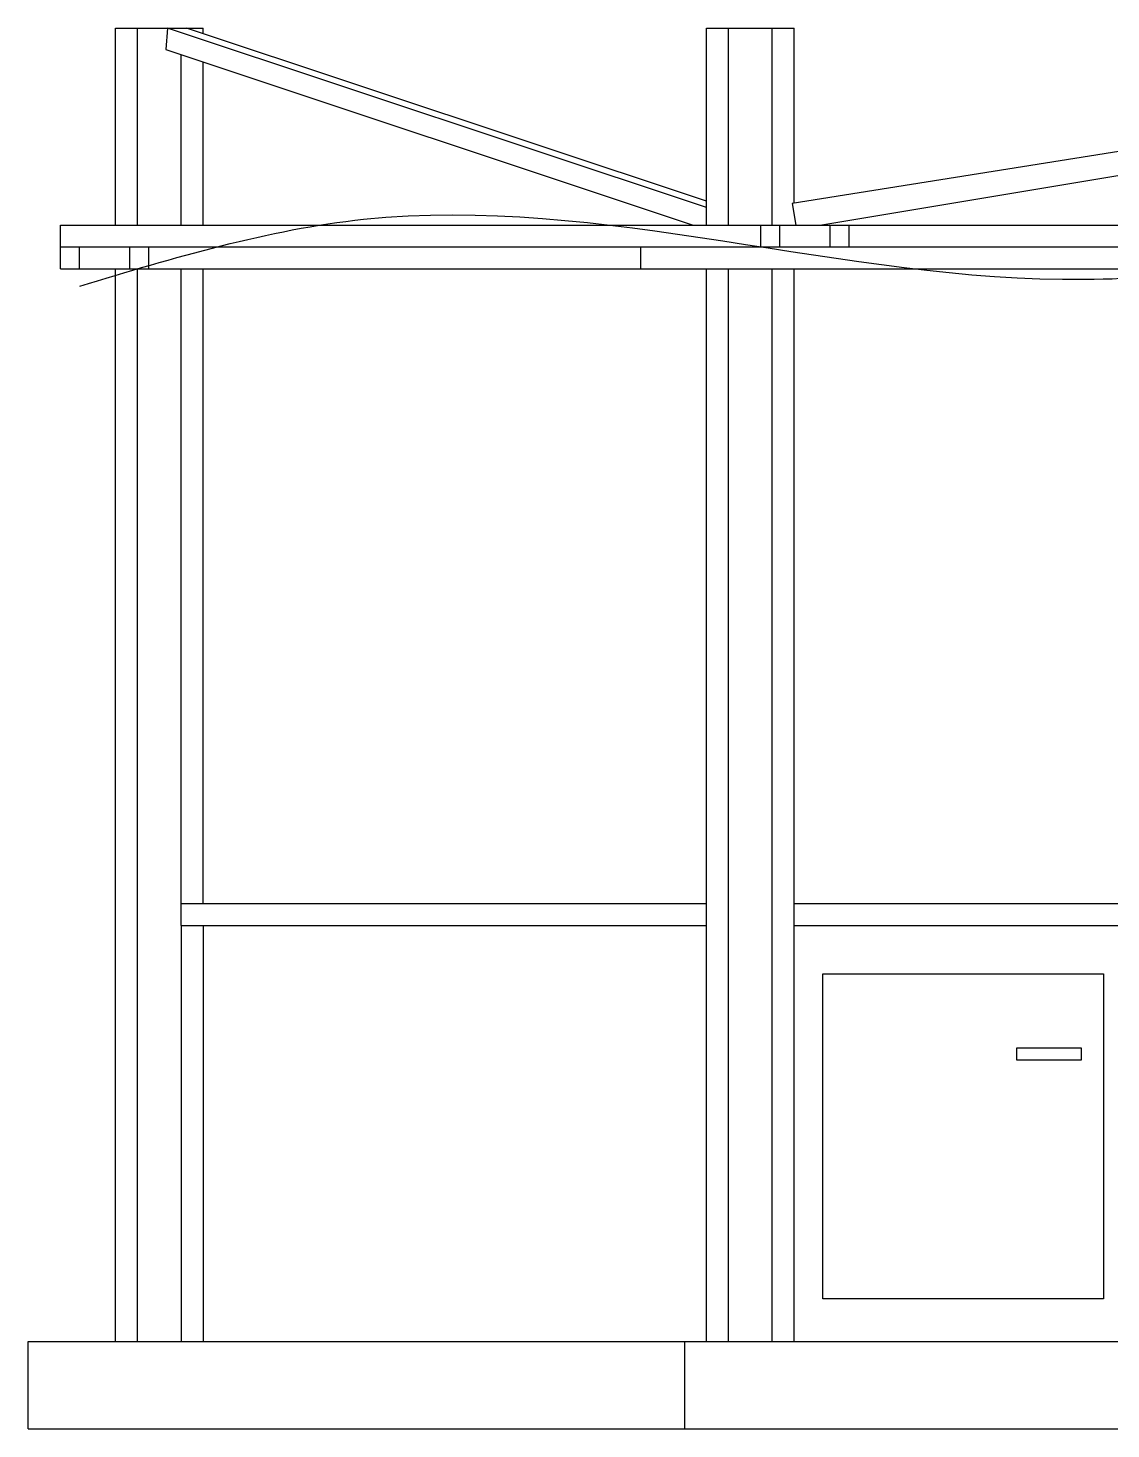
# Model space of a CAD drawing. Header units: inches. Extents: x 73.5 to 89.5, y 555.5 to 558.7.
# Drawn here: x 73.498 to 75.972, y 555.548 to 558.748 of the extents above; entities that cross this region are included whole.
import ezdxf

# ---------------------------------------------------------------- set-up
doc = ezdxf.new("R2010")
doc.units = ezdxf.units.IN
doc.header["$MEASUREMENT"] = 0
doc.layers.add('ANTIKEIMENA', color=2, linetype='Continuous')
doc.layers.add('PROVOLES TOIXON', color=3, linetype='Continuous')

msp = doc.modelspace()

# ---------------------------------------------------------------- linework, layer by layer
at = {"layer": 'ANTIKEIMENA'}
for p, q in [((73.8166, 558.7478), (73.8125, 558.6985)), ((75.0479, 558.3382), (73.8166, 558.7478)), ((75.0479, 558.3526), (73.8599, 558.7478)), ((77.7604, 558.7476), (75.2435, 558.3469)), ((73.8125, 558.6985), (75.0175, 558.2976)), ((75.3066, 558.2976), (76.5116, 558.4981)), ((75.2435, 558.3469), (75.2517, 558.2976)), ((73.5719, 558.2976), (74.8979, 558.2976)), ((73.5719, 558.1976), (73.5719, 558.2976)), ((74.8979, 558.2976), (79.2479, 558.2976)), ((75.1719, 558.2476), (75.1719, 558.2976)), ((75.2152, 558.2476), (75.2152, 558.2976)), ((75.3306, 558.2476), (75.3306, 558.2976)), ((75.3739, 558.2476), (75.3739, 558.2976)), ((73.5719, 558.2476), (74.7927, 558.2476)), ((73.6152, 558.1976), (73.6152, 558.2476)), ((73.7306, 558.1976), (73.7306, 558.2476)), ((73.7739, 558.1976), (73.7739, 558.2476)), ((74.7887, 558.2476), (75.144, 558.2476)), ((74.8979, 558.1976), (74.8979, 558.2476)), ((75.144, 558.2476), (77.5406, 558.2476)), ((73.5719, 558.1976), (75.1434, 558.1976)), ((75.1434, 558.1976), (77.542, 558.1976)), ((73.8479, 556.6976), (73.8479, 556.7476)), ((73.8479, 556.7476), (75.0479, 556.7476)), ((75.2479, 556.7476), (77.7479, 556.7476)), ((73.8479, 556.6976), (75.0479, 556.6976)), ((73.8979, 556.6976), (73.8979, 555.7476)), ((75.2479, 556.6976), (77.7479, 556.6976))]:
    msp.add_line(p, q, dxfattribs=at)
for points in [[(75.3138, 556.5871), (75.9547, 556.5871), (75.9547, 555.8446), (75.3138, 555.8446)], [(75.9042, 556.4176), (75.7563, 556.4176), (75.7563, 556.3909), (75.9042, 556.3909)]]:
    msp.add_lwpolyline(points, close=True, dxfattribs=at)
msp.add_open_spline([(73.6161, 558.1585), (73.8314, 558.2232), (74.5812, 558.4487), (75.4736, 558.128), (76.1325, 558.1843), (76.2421, 558.1976)], degree=3, knots=[0, 0, 0, 0, 66.622286, 231.998133, 265.0539, 265.0539, 265.0539, 265.0539], dxfattribs=at)
at = {"layer": 'PROVOLES TOIXON'}
for p, q in [((73.6979, 558.7476), (73.7479, 558.7476)), ((73.6979, 558.2976), (73.6979, 558.7476)), ((73.7479, 558.2976), (73.7479, 558.7476)), ((73.7479, 558.7476), (73.8479, 558.7476)), ((73.8479, 558.7476), (73.8979, 558.7476)), ((73.8979, 558.7352), (73.8979, 558.7476)), ((75.0479, 558.7476), (75.0979, 558.7476)), ((75.0479, 558.2976), (75.0479, 558.7476)), ((75.0979, 558.7476), (75.1979, 558.7476)), ((75.0979, 558.2976), (75.0979, 558.7476)), ((75.1979, 558.7476), (75.2479, 558.7476)), ((75.1979, 558.2976), (75.1979, 558.7476)), ((75.2479, 558.3477), (75.2479, 558.7476)), ((73.8479, 558.2976), (73.8479, 558.6867)), ((73.8979, 558.2976), (73.8979, 558.6701)), ((73.6979, 555.7476), (73.6979, 558.1976)), ((73.7479, 555.7476), (73.7479, 558.1976)), ((73.8479, 556.6976), (73.8479, 558.1976)), ((73.8979, 556.7476), (73.8979, 558.1976)), ((75.0479, 555.7476), (75.0479, 558.1976)), ((75.0979, 555.7476), (75.0979, 558.1976)), ((75.1979, 555.7476), (75.1979, 558.1976)), ((75.2479, 555.7476), (75.2479, 558.1976)), ((73.8479, 556.6976), (73.8479, 555.7476)), ((73.4979, 555.5476), (73.4979, 555.7476)), ((73.4979, 555.7476), (74.9979, 555.7476)), ((74.9979, 555.7476), (77.9979, 555.7476)), ((74.9979, 555.7476), (74.9979, 555.5476)), ((73.4979, 555.5476), (79.4979, 555.5476))]:
    msp.add_line(p, q, dxfattribs=at)

doc.saveas('drawing.dxf')
